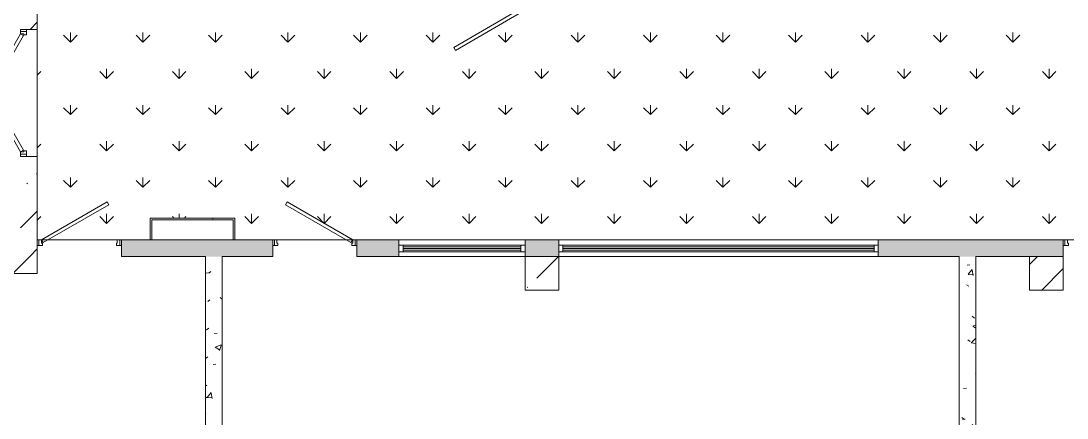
# Model space of a CAD drawing. Header units: millimetres. Extents: x -500089 to 1469082, y -290736 to 166440.
# Drawn here: x 1174659 to 1187099, y -17490 to -12770 of the extents above; entities that cross this region are included whole.
import ezdxf

# ---------------------------------------------------------------- set-up
doc = ezdxf.new("R2010")
doc.units = ezdxf.units.MM
for name, color, linetype, lineweight in [('_ Окна', 7, 'Continuous', 0), ('Двери', 7, 'Continuous', 0), ('Несущие колонны', 7, 'Continuous', 0), ('Окна', 7, 'Continuous', 0), ('Стены внутренние', 7, 'Continuous', 0), ('Стены несущие', 7, 'Continuous', 0), ('Стены отделка', 7, 'Continuous', 0), ('Стены штриховка', 7, 'Continuous', 0), ('экспертиза условные обозначения', 1, 'Continuous', 0)]:
    doc.layers.add(name, color=color, linetype=linetype, lineweight=lineweight)
pattern_1 = [(50, (0, 0), (728.7365, -63.7558), [76.2, -838.2]), (355, (0, 0), (-140.9716, 764.2276), [60.96, -670.56]), (100.451, (60.7, -5.3), (587.77, 700.4668), [64.76, -712.36]), (46.184, (0, 203.2), (1084.316, -168.171), [114.3, -1257.3]), (96.636, (90.4, 189.2), (949.61, 989.71), [97.14, -1068.54]), (351.184, (0, 203.2), (949.62, 989.701), [91.44, -1005.84]), (21, (101.6, 152.4), (606.458, -409.0606), [76.2, -838.2]), (326, (101.6, 152.4), (247.2083, 736.753), [60.96, -670.56]), (71.451, (152.14, 118.3), (853.6683, 327.6855), [64.76, -712.36]), (37.5, (0, 0), (12.3547, 338.2201), [33.528, -628.904, 33.528, -647.192, -673.1]), (37.5, (0, 0), (12.3547, 338.2201), [-1343.152, 33.528, -639.572]), (7.5, (0, 0), (267.2789, 400.7221), [33.528, -354.584, 33.528, -613.664, -256.54]), (7.5, (0, 0), (267.2789, 400.7221), [-1035.304, 33.528, -223.012]), (327.5, (-226.57, 0), (542.3633, -22.91534), [33.528, -220.472, 33.528, -758.952, -1051.56]), (327.5, (-226.57, 0), (542.3633, -22.91534), [-1046.48, 33.528, -1018.032]), (317.5, (-328.17, 0), (592.517, 101.7071), [33.528, -296.672, 33.528, -492.76, -746.76]), (317.5, (-328.17, 0), (592.517, 101.7071), [-856.488, 33.528, -713.232])]
pattern_2 = [(45, (0, 0), (-449.013, 449.013), []), (45, (449, 0), (-449.013, 449.013), [793.75, -158.75, 6.706, -152.044])]
pattern_3 = [(0, (0, 0), (406.4, 101.6), [6.706, -298.094, 6.706, -298.094, -1625.6]), (0, (0, 0), (406.4, 101.6), [-609.6, 6.706, -602.894, 6.706, -298.094, -711.2]), (0, (0, 0), (406.4, 101.6), [-1524, 6.706, -196.494, 6.706, -501.294]), (120, (152.4, 50.8), (-291.18818, 301.15272), [6.706, -298.094, 6.706, -298.094, -1625.6]), (120, (152.4, 50.8), (-291.18818, 301.15272), [-609.6, 6.706, -602.894, 6.706, -298.094, -711.2]), (120, (152.4, 50.8), (-291.18818, 301.15272), [-1524, 6.706, -196.494, 6.706, -501.294]), (240, (203.2, 254), (-115.21182, -402.75272), [6.706, -298.094, 6.706, -298.094, -1625.6]), (240, (203.2, 254), (-115.21182, -402.75272), [-609.6, 6.706, -602.894, 6.706, -298.094, -711.2]), (240, (203.2, 254), (-115.21182, -402.75272), [-1524, 6.706, -196.494, 6.706, -501.294])]

# ---------------------------------------------------------------- blocks, each defined once
blk = doc.blocks.new('ASVP_ДверьДеревянная_2 полотна - Межкомнатная 1400х2000h_полотна_ Г Л-2541348-З Этаж 01')
at = {"layer": 'Двери', "lineweight": 18}
for p, q in [((-79, 550), (-99, 515)), ((-99, 515), (680, 65)), ((700, 100), (-79, 550)), ((-700, 100), (-267, 350)), ((-247, 315), (-680, 65)), ((-267, 350), (-247, 315)), ((-755, 100), (-730, 100)), ((-755, 30), (-755, 100)), ((-730, 30), (-755, 30)), ((-730, 100), (-700, 100)), ((-730, 30), (-730, 100)), ((-730, 100), (-730, 30)), ((-690, 30), (-730, 30)), ((-680, 65), (-700, 100)), ((-700, 100), (-700, 60)), ((-700, 60), (-690, 60)), ((-690, 60), (-690, 30)), ((680, 65), (700, 100)), ((700, 60), (690, 60)), ((690, 60), (690, 30)), ((690, 30), (730, 30)), ((730, 100), (700, 100)), ((700, 100), (700, 60)), ((730, 30), (730, 100)), ((755, 100), (730, 100)), ((730, 100), (730, 30)), ((730, 30), (755, 30)), ((755, 30), (755, 100))]:
    blk.add_line(p, q, dxfattribs=at)
blk = doc.blocks.new('ASVP_ДверьДеревянная_1 полотно - Входная_внутр_ 900х2000h_полотно_ Г Пр-2538711-З Этаж 01')
at = {"layer": 'Двери', "lineweight": 18}
for p, q in [((-450, 100), (329, 550)), ((349, 515), (-430, 65)), ((329, 550), (349, 515)), ((-500, 100), (-480, 100)), ((-500, 30), (-500, 100)), ((-480, 30), (-500, 30)), ((-480, 100), (-450, 100)), ((-480, 30), (-480, 100)), ((-480, 100), (-480, 30)), ((-440, 30), (-480, 30)), ((-430, 65), (-450, 100)), ((-450, 100), (-450, 60)), ((-450, 60), (-440, 60)), ((-440, 60), (-440, 30)), ((440, 60), (450, 60)), ((440, 30), (440, 60)), ((480, 30), (440, 30)), ((450, 100), (480, 100)), ((450, 60), (450, 100)), ((480, 100), (480, 30)), ((480, 100), (500, 100)), ((480, 30), (480, 100)), ((500, 30), (480, 30)), ((500, 100), (500, 30))]:
    blk.add_line(p, q, dxfattribs=at)
blk = doc.blocks.new('ASVP_ДверьДеревянная_1 полотно - Входная_внутр_ 900х2000h_полотно_ Г Л-2538684-З Этаж 01')
at = {"layer": 'Двери', "lineweight": 18}
for p, q in [((-329, 550), (-349, 515)), ((-349, 515), (430, 65)), ((450, 100), (-329, 550)), ((-480, 100), (-500, 100)), ((-500, 100), (-500, 30)), ((-500, 30), (-480, 30)), ((-450, 100), (-480, 100)), ((-480, 100), (-480, 30)), ((-480, 30), (-480, 100)), ((-480, 30), (-440, 30)), ((-450, 60), (-450, 100)), ((-440, 60), (-450, 60)), ((-440, 30), (-440, 60)), ((430, 65), (450, 100)), ((450, 60), (440, 60)), ((440, 60), (440, 30)), ((440, 30), (480, 30)), ((480, 100), (450, 100)), ((450, 100), (450, 60)), ((480, 30), (480, 100)), ((500, 100), (480, 100)), ((480, 100), (480, 30)), ((480, 30), (500, 30)), ((500, 30), (500, 100))]:
    blk.add_line(p, q, dxfattribs=at)
blk = doc.blocks.new('ASVP_Окно_Эскиз - Проем оконный-2592841-З Этаж 01')
at = {"layer": '_ Окна'}
for p, q in [((-1850, 35), (-1900, 35)), ((-1850, -45), (-1850, 35)), ((1850, 15), (-1850, 15)), ((-1850, 15), (-1850, -25)), ((1900, 35), (1850, 35)), ((1850, 35), (1850, -45)), ((1850, -25), (1850, 15)), ((-1900, -45), (-1850, -45)), ((-1850, -25), (1850, -25)), ((1850, -45), (1900, -45))]:
    blk.add_line(p, q, dxfattribs=at)
at = {"layer": 'Окна'}
for p, q in [((-1900, 35), (1900, 35)), ((-1850, -45), (-1850, 35)), ((-1850, 35), (1850, 35)), ((1850, 35), (1850, -45)), ((-1900, -45), (1900, -45)), ((-1850, -5), (1850, -5)), ((1850, -45), (-1850, -45))]:
    blk.add_line(p, q, dxfattribs=at)
blk = doc.blocks.new('ASVP_Окно_Эскиз - Проем оконный-2592842-З Этаж 01')
at = {"layer": '_ Окна'}
for p, q in [((-700, 35), (-750, 35)), ((-700, -45), (-700, 35)), ((700, 15), (-700, 15)), ((-700, 15), (-700, -25)), ((750, 35), (700, 35)), ((700, 35), (700, -45)), ((700, -25), (700, 15)), ((-750, -45), (-700, -45)), ((-700, -25), (700, -25)), ((700, -45), (750, -45))]:
    blk.add_line(p, q, dxfattribs=at)
at = {"layer": 'Окна'}
for p, q in [((-750, 35), (750, 35)), ((-700, -45), (-700, 35)), ((-700, 35), (700, 35)), ((700, 35), (700, -45)), ((-750, -45), (750, -45)), ((-700, -5), (700, -5)), ((700, -45), (-700, -45))]:
    blk.add_line(p, q, dxfattribs=at)
blk = doc.blocks.new('ADSK_КолоннаЖБ_Прямоугольная - 400x400 мм-V181-З Этаж 01')
at = {"layer": 'Несущие колонны', "lineweight": 18}
for p, q in [((-200, 200), (200, 200)), ((-200, -200), (-200, 200)), ((200, 200), (200, -200)), ((200, -200), (-200, -200))]:
    blk.add_line(p, q, dxfattribs=at)
blk = doc.blocks.new('ADSK_КолоннаЖБ_Прямоугольная - 400x400 мм-V182-З Этаж 01')
at = {"layer": 'Несущие колонны'}
h = blk.add_hatch(dxfattribs=at)
h.set_pattern_fill('FP_189', color=256, style=0, pattern_type=2)
h.set_pattern_definition([(45, (-75000, -57800), (-449.013, 449.013), []), (45, (-74551, -57800), (-449.013, 449.013), [793.75, -158.75, 6.706, -152.044])])
h.paths.add_polyline_path([(-200, -200), (200, -200), (200, 200), (-200, 200), (-200, 25)], flags=0)
at = {"layer": 'Несущие колонны', "lineweight": 18}
for p, q in [((-200, -200), (-200, 200)), ((-200, 200), (200, 200)), ((200, 200), (-200, 200)), ((-200, 200), (-200, -200)), ((200, 200), (200, -200)), ((200, -200), (200, 200)), ((200, -200), (-200, -200)), ((-200, -200), (200, -200))]:
    blk.add_line(p, q, dxfattribs=at)
blk = doc.blocks.new('АР_СОШ_Верзилово_Сущ_Здание_rvt-2-З Этаж 01')
at = {"layer": 'Несущие колонны'}
h = blk.add_hatch(dxfattribs=at)
h.set_pattern_fill('FP_1', color=256, style=0, pattern_type=2)
h.set_pattern_definition(pattern_2)
h.paths.add_polyline_path([(69200, 57600), (69200, 58000), (68800, 58000), (68800, 57600)], flags=0)
at = {"layer": 'Стены штриховка', "lineweight": 9}
h = blk.add_hatch(dxfattribs=at)
h.set_pattern_fill('FP_1', color=256, style=0, pattern_type=2)
h.set_pattern_definition(pattern_2)
h.paths.add_polyline_path([(63000, 58000), (63000, 59190), (62800, 59190), (62800, 58000)], flags=0)
h.paths.add_polyline_path([(62835, 60700), (63000, 60700), (63000, 61100), (62800, 61100), (62800, 60700)], flags=0)
h = blk.add_hatch(dxfattribs=at)
h.set_pattern_fill('FP_33', color=256, style=0, pattern_type=2)
h.set_pattern_definition(pattern_3)
h.paths.add_polyline_path([(64361, 58437), (65348, 58437), (65348, 58457), (64361, 58457)], flags=0)
h = blk.add_hatch(dxfattribs=at)
h.set_pattern_fill('FP_33', color=256, style=0, pattern_type=2)
h.set_pattern_definition(pattern_3)
h.paths.add_polyline_path([(65348, 58200), (65348, 58437), (65328, 58437), (65328, 58200)], flags=0)
h = blk.add_hatch(dxfattribs=at)
h.set_pattern_fill('FP_31', color=256, style=0, pattern_type=2)
h.set_pattern_definition(pattern_1)
h.paths.add_polyline_path([(80800, 58000), (81200, 58000), (81200, 58200), (80800, 58200)], flags=0)
h.paths.add_polyline_path([(68800, 58000), (69200, 58000), (69200, 58200), (68800, 58200)], flags=0)
h.paths.add_polyline_path([(64000, 58000), (65800, 58000), (65800, 58200), (64000, 58200), (64000, 58130)], flags=0)
h.paths.add_polyline_path([(92627, 58000), (92700, 58000), (92700, 58200), (88200, 58200), (88200, 58000), (92240, 58000)], flags=0)
h.paths.add_polyline_path([(83900, 58000), (83900, 58200), (82700, 58200), (82700, 58000), (83200, 58000)], flags=0)
h.paths.add_polyline_path([(66800, 58000), (67300, 58000), (67300, 58200), (66800, 58200), (66800, 58130)], flags=0)
h.paths.add_polyline_path([(76200, 58000), (77000, 58000), (77000, 58200), (76200, 58200), (76200, 58130)], flags=0)
h.paths.add_polyline_path([(73000, 58000), (75200, 58000), (75200, 58200), (73000, 58200)], flags=0)
h.paths.add_polyline_path([(87000, 58000), (87200, 58000), (87200, 58200), (84900, 58200), (84900, 58000), (86800, 58000)], flags=0)
h = blk.add_hatch(dxfattribs=at)
h.set_pattern_fill('FP_1', color=256, style=0, pattern_type=2)
h.set_pattern_definition(pattern_2)
h.paths.add_polyline_path([(63000, 57800), (63000, 58000), (56000, 58000), (56000, 57800), (62734, 57800)], flags=0)
h = blk.add_hatch(dxfattribs=at)
h.set_pattern_fill('FP_31', color=256, style=0, pattern_type=2)
h.set_pattern_definition(pattern_1)
h.paths.add_polyline_path([(65200, 50800), (65200, 58000), (65000, 58000), (65000, 50800)], flags=0)
h = blk.add_hatch(dxfattribs=at)
h.set_pattern_fill('FP_31', color=256, style=0, pattern_type=2)
h.set_pattern_definition(pattern_1)
h.paths.add_polyline_path([(73960, 50800), (74160, 50800), (74160, 58000), (73960, 58000), (73960, 52531)], flags=0)
at = {"layer": 'Несущие колонны', "lineweight": 18}
for p, q in [((68800, 57600), (68800, 58000)), ((68800, 58000), (69200, 58000)), ((69200, 57600), (69200, 58000)), ((69200, 57600), (68800, 57600))]:
    blk.add_line(p, q, dxfattribs=at)
at = {"layer": 'Стены внутренние'}
for p, q in [((67300, 58200), (68800, 58200)), ((69200, 58200), (73000, 58200)), ((68800, 58000), (67300, 58000)), ((73000, 58000), (69200, 58000))]:
    blk.add_line(p, q, dxfattribs=at)
at = {"layer": 'Стены несущие'}
for p, q in [((63000, 60700), (63000, 61100)), ((62870, 60700), (63000, 60700)), ((62870, 59190), (63000, 59190)), ((63000, 58200), (63000, 59190)), ((63000, 58000), (63000, 58130)), ((64341, 58200), (64000, 58200)), ((64000, 58130), (64000, 58000)), ((64361, 58200), (64341, 58200)), ((65328, 58200), (64361, 58200)), ((65328, 58200), (65348, 58200)), ((65800, 58200), (65348, 58200)), ((65800, 58130), (65800, 58000)), ((67300, 58200), (66800, 58200)), ((66800, 58130), (66800, 58000)), ((67300, 58200), (67300, 58000)), ((69200, 58200), (68800, 58200)), ((68800, 58200), (68800, 58000)), ((69200, 58200), (69200, 58000)), ((73000, 58200), (75200, 58200)), ((73000, 58200), (73000, 58000)), ((75200, 58130), (75200, 58000)), ((63000, 58000), (63000, 57800)), ((64000, 58000), (65000, 58000)), ((65000, 58000), (65000, 50800)), ((65200, 58000), (65800, 58000)), ((65200, 50800), (65200, 58000)), ((66800, 58000), (67300, 58000)), ((69200, 58000), (68800, 58000)), ((73960, 58000), (73000, 58000)), ((73960, 58000), (73960, 50800)), ((74800, 58000), (74160, 58000)), ((74160, 50800), (74160, 58000)), ((56000, 57800), (63000, 57800))]:
    blk.add_line(p, q, dxfattribs=at)
at = {"layer": 'Стены отделка', "lineweight": 9}
for p, q in [((64341, 58457), (64341, 58200)), ((64361, 58457), (64341, 58457)), ((65348, 58457), (64361, 58457)), ((64361, 58200), (64361, 58437)), ((64361, 58437), (65328, 58437)), ((65328, 58437), (65328, 58200)), ((65348, 58437), (65348, 58457)), ((65348, 58200), (65348, 58437))]:
    blk.add_line(p, q, dxfattribs=at)
at = {"color": 8, "lineweight": 9, "true_color": 0x7f7f7f}
for name, p, rotation in [('ASVP_ДверьДеревянная_1 полотно - Входная_внутр_ 900х2000h_полотно_ Г Пр-2538711-З Этаж 01', (68300, 61000), 180), ('ASVP_ДверьДеревянная_2 полотна - Межкомнатная 1400х2000h_полотна_ Г Л-2541348-З Этаж 01', (62900, 59945), 90)]:
    blk.add_blockref(name, p, dxfattribs=dict(at, rotation=rotation))
for name, p in [('ASVP_ДверьДеревянная_1 полотно - Входная_внутр_ 900х2000h_полотно_ Г Пр-2538711-З Этаж 01', (63500, 58100)), ('ASVP_ДверьДеревянная_1 полотно - Входная_внутр_ 900х2000h_полотно_ Г Л-2538684-З Этаж 01', (66300, 58100)), ('ASVP_ДверьДеревянная_1 полотно - Входная_внутр_ 900х2000h_полотно_ Г Л-2538684-З Этаж 01', (75700, 58100)), ('ASVP_Окно_Эскиз - Проем оконный-2592842-З Этаж 01', (68050, 58100)), ('ASVP_Окно_Эскиз - Проем оконный-2592841-З Этаж 01', (71100, 58100)), ('ADSK_КолоннаЖБ_Прямоугольная - 400x400 мм-V181-З Этаж 01', (69000, 57800)), ('ADSK_КолоннаЖБ_Прямоугольная - 400x400 мм-V182-З Этаж 01', (75000, 57800))]:
    blk.add_blockref(name, p, dxfattribs=at)

msp = doc.modelspace()

# ---------------------------------------------------------------- hatches: boundary and pattern name
at = {"layer": 'экспертиза условные обозначения', "lineweight": 0}
h = msp.add_hatch(dxfattribs=at)
h.set_pattern_fill('GRASS', color=3, scale=24)
h.set_pattern_definition([(90, (-249381.06, -328983.7), (-431.0523, 431.0523), [114.3, -747.8046]), (45, (-249381.06, -328983.7), (-431.0523, 431.0523), [114.3, -495.3]), (135, (-249381.06, -328983.7), (-431.0523, -431.0523), [114.3, -495.3])])
h.paths.add_polyline_path([(1174853.585, -12670.488), (1174853.585, -12870.488), (1174853.585, -15370.488), (1176194.985, -15370.488), (1176194.985, -15113.688), (1177201.385, -15113.688), (1177201.385, -15370.488), (1195108.585, -15370.488), (1195108.585, -15095.488), (1195458.585, -15095.488), (1195458.585, -15370.488), (1202912.185, -15370.488), (1202912.185, -12470.488), (1193053.585, -12470.488), (1193053.585, -12670.488), (1192653.585, -12670.488), (1192653.585, -12470.488), (1187053.585, -12470.488), (1187053.585, -12670.488), (1186653.585, -12670.488), (1186653.585, -12470.488), (1184453.585, -12470.488), (1184453.585, -12670.488)])

# ---------------------------------------------------------------- linework, layer by layer
at = {"layer": 'экспертиза условные обозначения', "color": 3, "lineweight": 0}
msp.add_lwpolyline([(1174853.585, -12670.488), (1174853.585, -12870.488), (1174853.585, -15370.488), (1176194.985, -15370.488), (1176194.985, -15113.688), (1177201.385, -15113.688), (1177201.385, -15370.488), (1195108.585, -15370.488), (1195108.585, -15095.488), (1195458.585, -15095.488), (1195458.585, -15370.488), (1202912.185, -15370.488), (1202912.185, -12470.488), (1193053.585, -12470.488), (1193053.585, -12670.488), (1192653.585, -12670.488), (1192653.585, -12470.488), (1187053.585, -12470.488), (1187053.585, -12670.488), (1186653.585, -12670.488), (1186653.585, -12470.488), (1184453.585, -12470.488), (1184453.585, -12670.488), (1174853.585, -12670.488)], dxfattribs=at)

# ---------------------------------------------------------------- block references
msp.add_blockref('АР_СОШ_Верзилово_Сущ_Здание_rvt-2-З Этаж 01', (1111853.585, -73570.488))

doc.saveas('drawing.dxf')
